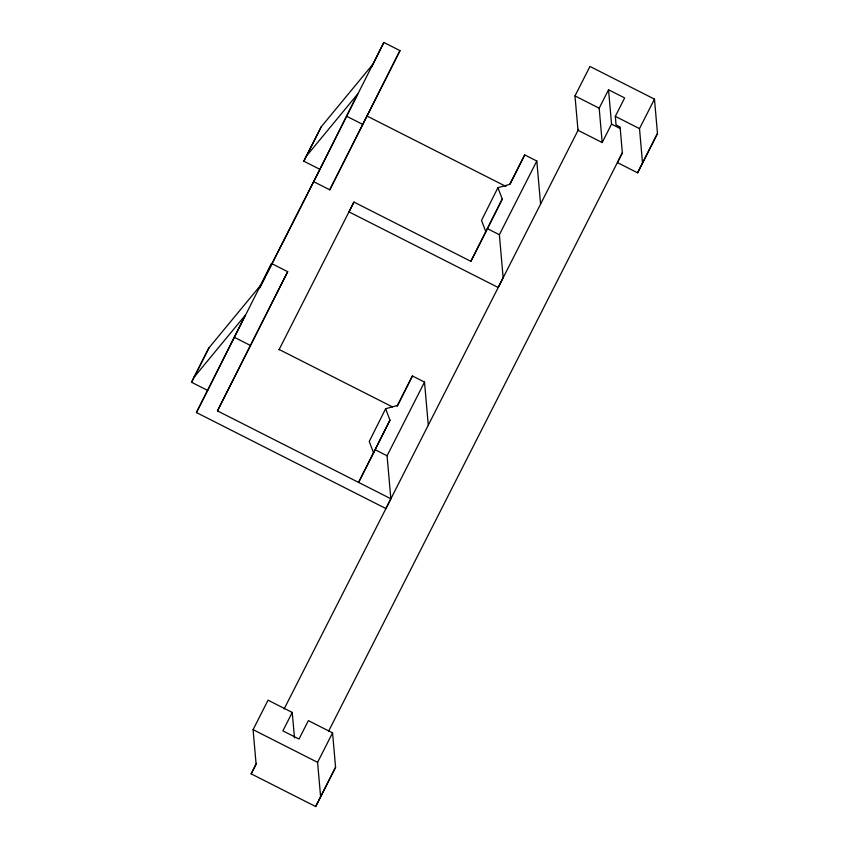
<?xml version="1.0" encoding="UTF-8"?>
<svg xmlns="http://www.w3.org/2000/svg" width="849" height="849" viewBox="0 0 849 849"><rect width="100%" height="100%" fill="white"/><g stroke="black" fill="none" stroke-linecap="round" stroke-linejoin="round"><path stroke-width="1.27" d="M385.637 408.719L389.956 420.17L358.586 482.402L373.56 452.92L369.241 441.469L385.637 408.719L397.449 405.44L412.412 375.958L424.511 382.092L387.08 455.775L390.837 498.745L385.924 508.572L196.416 412.54L207.644 390.434L191.524 382.252L193.975 377.349L208.95 347.867L260.335 285.625M208.95 347.867L191.524 382.252M266.469 274.62L319.935 169.354L303.815 161.183L306.277 156.269L321.24 126.798L372.637 64.556L371.448 66.912M321.24 126.798L303.815 161.183M196.416 412.54L271.563 263.519L287.694 271.691L217.461 410.884L390.837 498.745M207.644 390.434L245.372 315.106L193.975 377.349M259.858 286.92L271.563 263.519M313.631 181.644L383.865 42.45L399.985 50.622L329.762 189.815L313.631 181.644L259.73 287.758M319.935 169.354L357.662 94.037L306.277 156.269M371.48 67.167L383.865 42.45M217.461 410.884L287.694 271.691M329.762 189.815L399.985 50.622M353.948 202.073L349.035 211.9L498.214 287.503L503.139 277.676L499.371 234.706L536.801 161.013L524.714 154.889L509.74 184.36L497.928 187.65L481.532 220.4L485.851 231.851L470.877 261.333L353.948 202.073L278.96 349.852M373.56 452.92L389.956 420.17M397.183 406.374L412.412 375.958M470.877 261.333L502.247 199.101L497.928 187.65M485.851 231.851L502.247 199.101M510.069 184.127L524.714 154.889M292.247 712.438L282.887 730.862L299.018 739.044L308.378 720.621L332.564 732.878L335.578 767.252L315.679 806.55L251.166 773.853L256.09 764.036L253.087 729.662L268.051 700.181L292.247 712.438L294.476 737.908M622.349 152.767L617.425 162.594L637.588 172.814L657.476 133.505L654.473 99.131L589.959 66.445L574.985 95.916L577.999 130.29L602.185 142.547L611.545 124.134L608.542 89.761L624.662 97.932L615.313 116.355L616.056 124.941L620.088 126.989L622.349 152.767L328.51 731.382M315.679 806.55L335.578 767.252M637.588 172.814L657.476 133.505M259.868 287.631L265.27 276.986M251.166 773.853L256.557 763.251M284.107 709.011L578.519 129.398M602.185 142.547L599.182 108.184L608.542 89.761M320.604 796.723L317.59 762.349L332.564 732.878M642.513 162.987L639.499 128.613L654.473 99.131M574.985 95.916L599.182 108.184M615.313 116.355L639.499 128.613M611.545 124.134L620.502 128.666M367.192 116.122L505.962 186.44M346.434 116.143L362.555 124.315M487.284 228.583L499.371 234.706M279.088 349.459L392.471 406.915M234.133 337.212L250.264 345.384M374.982 449.652L387.08 455.775M253.087 729.662L317.59 762.349M536.801 161.013L540.569 203.983M424.511 382.092L428.278 425.052"/></g></svg>
